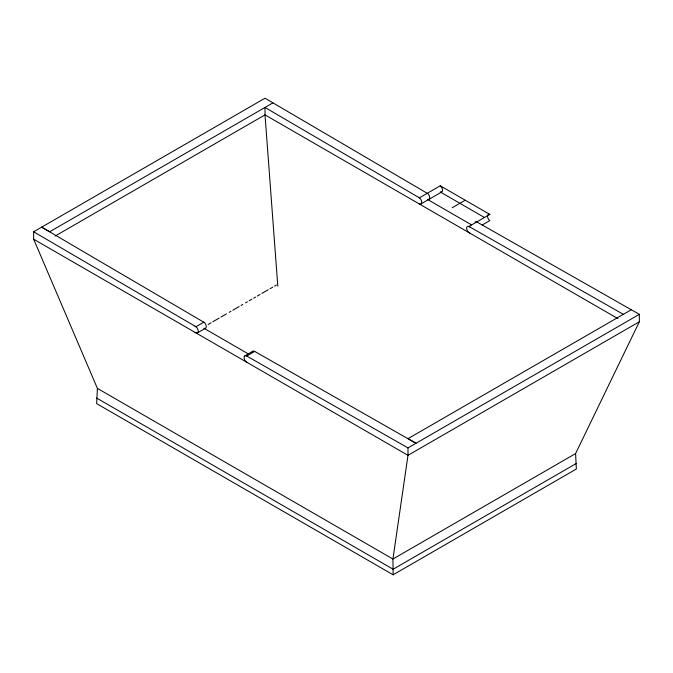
<?xml version="1.0" encoding="UTF-8"?>
<svg xmlns="http://www.w3.org/2000/svg" width="673" height="673" viewBox="0 0 673 673"><rect width="100%" height="100%" fill="white"/><g stroke="black" fill="none" stroke-linecap="round" stroke-linejoin="round"><path stroke-width="1.01" d="M475.121 222.115A3.845 2.221 60 0 1 476.324 221.653L639.35 314.333L639.35 321.753L575.592 453.568L576.357 469.005L393.125 574.792L96.643 403.623L97.408 388.397L33.65 239.201L33.65 231.781L265.011 98.208L428.028 193.765A3.845 2.221 60 0 1 429.685 197.618A3.845 2.221 60 0 1 428.028 199.553M248.396 353.939L203.936 328.273L204.584 328.449A3.845 2.221 60 0 0 206.249 326.531A3.845 2.221 60 0 0 204.6 322.687L41.659 227.154L49.659 231.781L273.011 102.826M55.11 236.055L265.011 114.873L617.89 318.607M203.961 322.115L195.952 326.741L33.65 231.781M623.341 314.333L468.955 226.448L489.809 214.401L440.251 185.79L419.388 197.837L265.011 107.453L265.011 114.873L277.806 286.16M208.268 324.386L210.994 322.813M212.811 321.77L219.171 318.093M220.988 317.042L226.439 313.896M229.165 312.322L230.99 311.271M232.808 310.228L239.167 306.551M240.984 305.5L242.802 304.457M245.527 302.884L247.344 301.832M249.161 300.781L251.887 299.207M253.704 298.156L255.521 297.104M257.338 296.061L260.064 294.488M261.881 293.436L268.241 289.76M270.058 288.717L272.784 287.144M274.601 286.092L276.426 285.041M197.256 332.992L205.257 328.374M420.701 204.087L441.555 192.041M452.18 207.721L465.035 200.302M244.837 355.866L252.846 351.247M246.739 362.225A3.777 2.179 60 0 1 244.063 357.607A3.777 2.179 60 0 1 246.722 356.042L254.731 351.424L415.998 443.28L407.989 438.661L631.341 309.706M482.129 225.043L489.835 220.593L489.178 220.012A3.845 2.221 60 0 1 487.521 216.168A3.845 2.221 60 0 1 489.178 214.233L489.809 214.401M246.722 356.042L407.989 447.907L639.35 314.333M639.35 321.753L407.989 455.327L392.939 559.027L393.125 574.792M575.592 453.568L392.939 559.027L97.408 388.397M576.357 463.436L393.125 569.232L96.643 398.054M418.463 197.29L420.028 198.392A3.845 2.221 60 0 1 421.677 202.237A3.845 2.221 60 0 1 420.028 204.171L418.463 203.473M469.88 233.152L468.324 232.059A3.845 2.221 60 0 1 466.667 228.206A3.845 2.221 60 0 1 468.324 226.271L469.88 226.978M195.035 326.203L196.592 327.305A3.845 2.221 60 0 1 198.241 331.15A3.845 2.221 60 0 1 196.575 333.076L195.019 332.361M440.226 191.948L484.425 217.463M427.372 199.368L471.571 224.883M33.65 239.201L407.989 455.327L407.989 447.907M440.251 185.79L440.882 186.345A3.845 2.221 60 0 1 442.54 190.19A3.845 2.221 60 0 1 440.882 192.125M252.156 352.231A3.777 2.179 60 0 1 254.731 351.424"/></g></svg>
